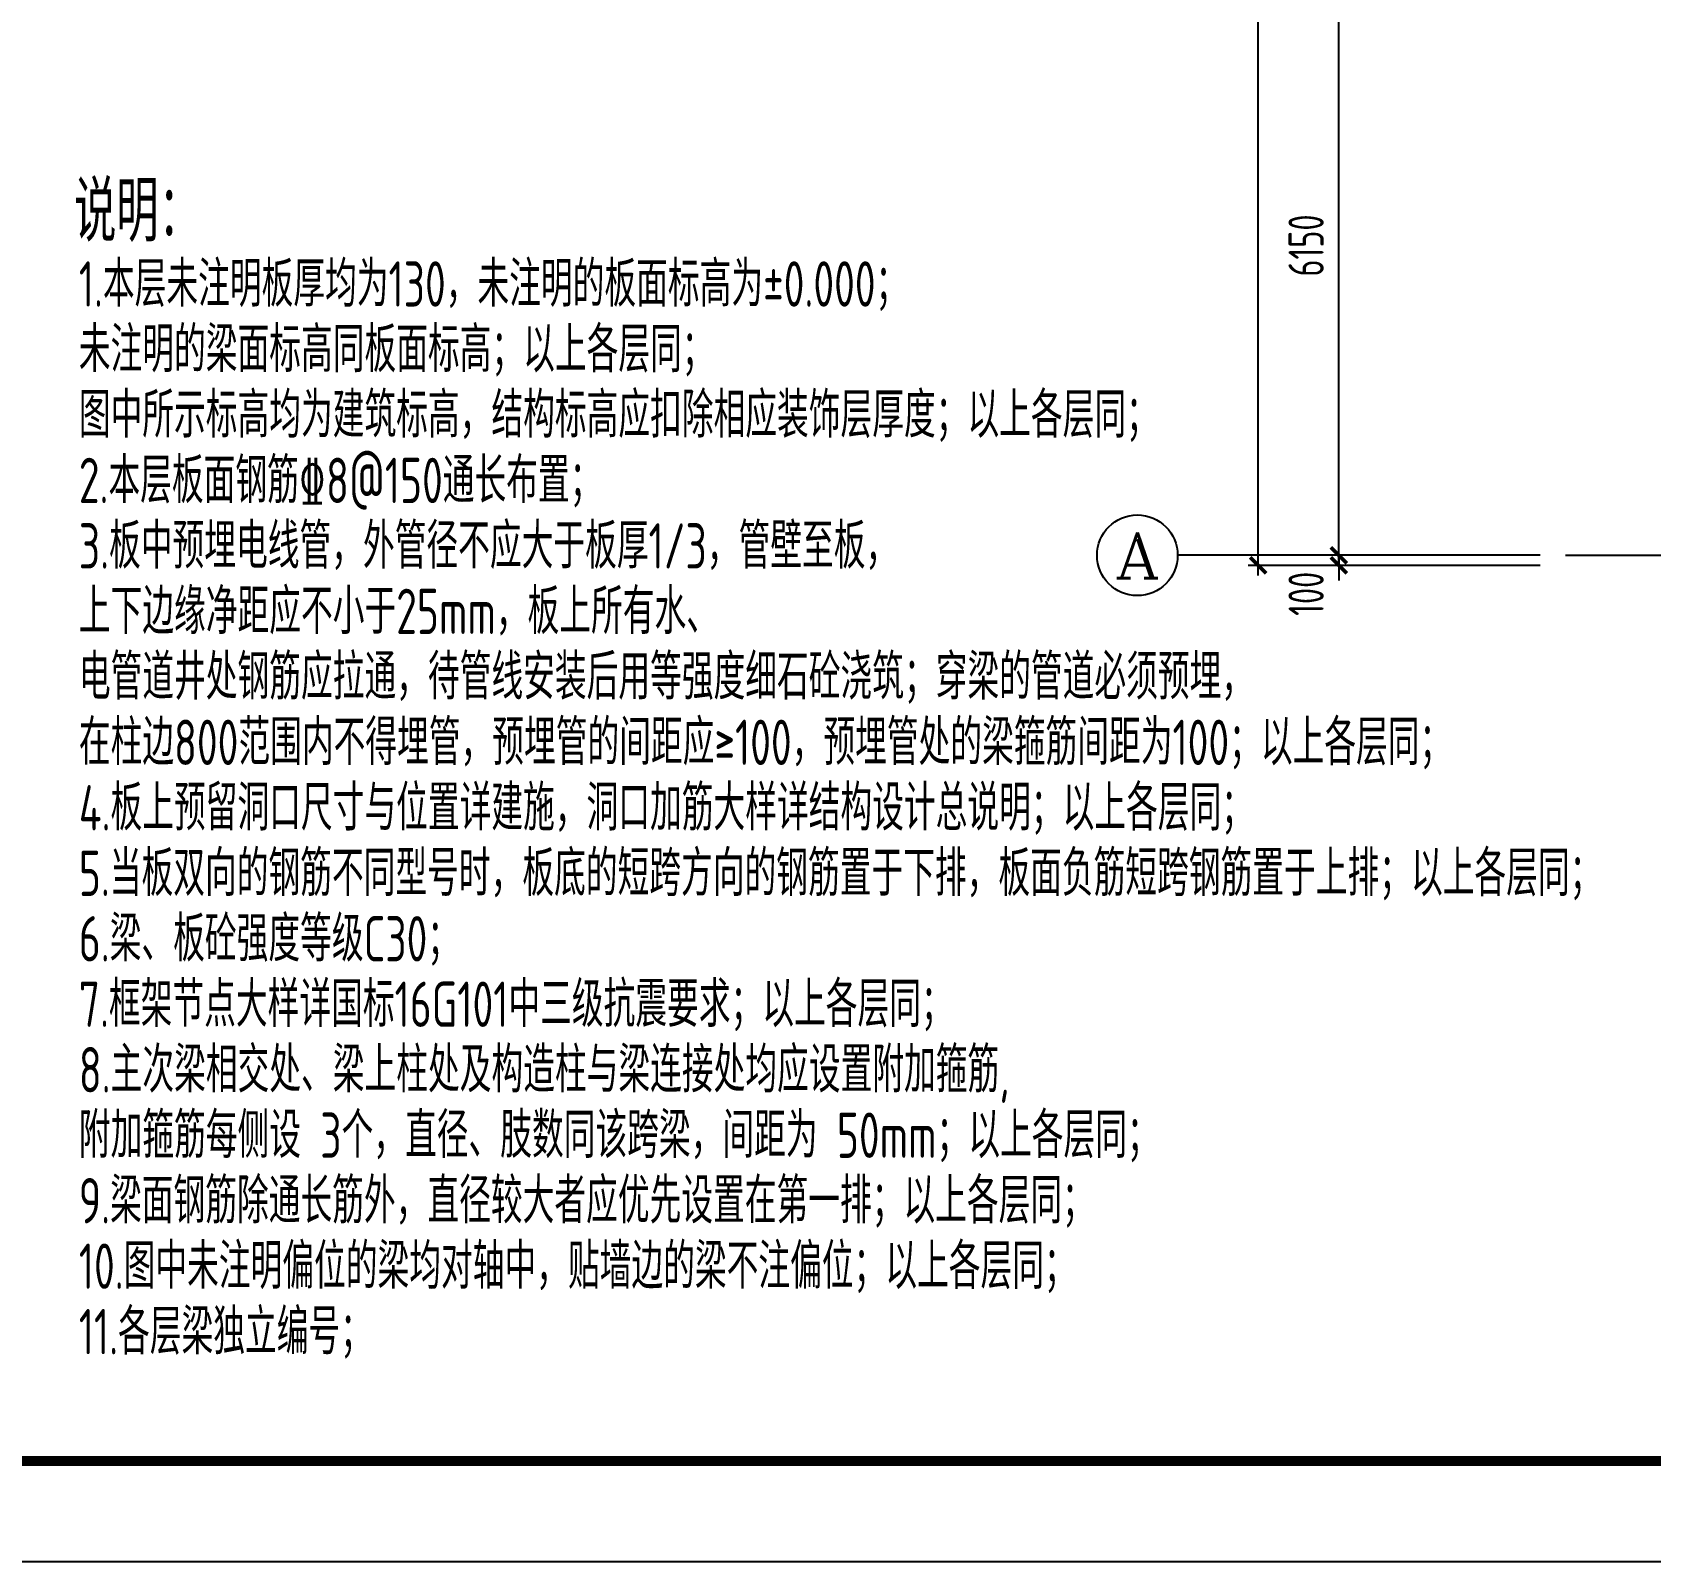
# Model space of a CAD drawing. Extents: x 287149 to 898857, y 100802 to 160212.
# Drawn here: x 668119 to 684182, y 100812 to 116003 of the extents above; entities that cross this region are included whole.
import ezdxf
from ezdxf.enums import TextEntityAlignment as Align

# ---------------------------------------------------------------- set-up
doc = ezdxf.new("R2010")
doc.units = 0
doc.header["$LTSCALE"] = 1000
doc.linetypes.add('DOTE', pattern=[2.42, 2, -0.2, 0.02, -0.2])
doc.layers.get('0').update_dxf_attribs({"linetype": 'CONTINUOUS'})
doc.layers.get('DEFPOINTS').update_dxf_attribs({"linetype": 'CONTINUOUS'})
for name, color, linetype in [('AXIS', 8, 'DOTE'), ('AXIS_DIM', 3, 'CONTINUOUS'), ('AXIS_TEXT', 3, 'CONTINUOUS'), ('FRAME', 3, 'CONTINUOUS'), ('填充', 8, 'CONTINUOUS'), ('板标注', 221, 'CONTINUOUS')]:
    doc.layers.add(name, color=color, linetype=linetype)
doc.styles.add('_AXIS', font='complex.shx', dxfattribs={"bigfont": 'gbcbig.shx'})
doc.styles.add('COMPLEX', font='COMPLEX')
doc.styles.add('TSSD_Dimension', font='tssdeng.shx', dxfattribs={"width": 0.7, "bigfont": 'hztxt.shx'})
doc.styles.add('TSSD_Rein', font='tssdeng.shx', dxfattribs={"width": 0.7, "bigfont": 'hztxt.shx'})
doc.dimstyles.new('TSSD_100_100', dxfattribs={"dimtxt": 350, "dimasz": 150, "dimexe": 100, "dimexo": 250, "dimgap": 150, "dimtad": 1, "dimdec": 0, "dimzin": 0, "dimdsep": 46, "dimtxsty": 'TSSD_Dimension', "dimblk": 'ARCHTICK', "dimcen": 0, "dimdle": 100, "dimclrd": 3, "dimclre": 3, "dimclrt": 7, "dimadec": 0, "dimazin": 0, "dimtfac": 1, "dimtdec": 0, "dimtix": 1, "dimtmove": 2, "dimatfit": 3, "dimfxl": 100, "dimtolj": 1, "dimtzin": 0, "dimarcsym": 0})

# ---------------------------------------------------------------- blocks, each defined once
blk = doc.blocks.new('A$C2F0C53E4')
at = {"layer": 'FRAME'}
for points, const_width in [([(10, 42010), (10, 10), (59410, 10), (59410, 42010)], 20), ([(2510, 41010), (2510, 1010), (58410, 1010), (58410, 41010)], 100)]:
    blk.add_lwpolyline(points, close=True, dxfattribs=dict(at, const_width=const_width))
blk = doc.blocks.new('_ARCHTICK')
at = {"color": 0}
blk.add_lwpolyline([(-0.53033, -0.53033, 0.25, 0.25, 0), (0.53033, 0.53033, 0.5, 0.5, 0)], format="xyseb", dxfattribs=at)
blk = doc.blocks.new('*D199')
at = {"layer": 'AXIS_DIM', "color": 3, "lineweight": -2}
for p, q in [((683086.971394, 116961.708046), (680987.044864, 116961.708046)), ((681087.044864, 110711.708046), (681087.044864, 117061.708046)), ((683086.971394, 110811.708046), (680987.044864, 110811.708046))]:
    blk.add_line(p, q, dxfattribs=at)
at = {"layer": 'DEFPOINTS', "color": 0}
for p in [(681087.044864, 116961.708046), (683336.971394, 116961.708046), (683336.971394, 110811.708046)]:
    blk.add_point(p, dxfattribs=at)
at = {"layer": 'AXIS_DIM', "color": 3, "lineweight": -2, "xscale": 150, "yscale": 150, "zscale": 150}
for p, rotation in [((681087.044864, 116961.708046), 90), ((681087.044864, 110811.708046), 270)]:
    blk.add_blockref('_ARCHTICK', p, dxfattribs=dict(at, rotation=rotation))
at = {"layer": 'AXIS_DIM', "color": 7, "insert": (680762.044864, 113886.708046), "char_height": 350, "attachment_point": 5, "rotation": 90, "style": 'TSSD_Dimension'}
blk.add_mtext('\\A1;6150', dxfattribs=at)
blk = doc.blocks.new('*D203')
at = {"layer": 'AXIS_DIM', "color": 3, "lineweight": -2}
for p, q in [((680287.044864, 110611.708046), (680287.044864, 135811.708046)), ((683086.971394, 135711.708046), (680187.044864, 135711.708046)), ((683086.971394, 110711.708046), (680187.044864, 110711.708046))]:
    blk.add_line(p, q, dxfattribs=at)
at = {"layer": 'DEFPOINTS', "color": 0}
for p in [(680287.044864, 135711.708046), (683336.971394, 135711.708046), (683336.971394, 110711.708046)]:
    blk.add_point(p, dxfattribs=at)
at = {"layer": 'AXIS_DIM', "color": 3, "lineweight": -2, "xscale": 150, "yscale": 150, "zscale": 150}
for p, rotation in [((680287.044864, 135711.708046), 90), ((680287.044864, 110711.708046), 270)]:
    blk.add_blockref('_ARCHTICK', p, dxfattribs=dict(at, rotation=rotation))
at = {"layer": 'AXIS_DIM', "color": 7, "insert": (679962.044864, 123211.708046), "char_height": 350, "attachment_point": 5, "rotation": 90, "style": 'TSSD_Dimension'}
blk.add_mtext('\\A1;25000', dxfattribs=at)
blk = doc.blocks.new('*D204')
at = {"layer": 'AXIS_DIM', "color": 3, "lineweight": -2}
for p, q in [((681087.044864, 110811.708046), (681087.044864, 110961.708046)), ((683086.971394, 110811.708046), (680987.044864, 110811.708046)), ((683086.971394, 110711.708046), (680987.044864, 110711.708046)), ((681087.044864, 110811.708046), (681087.044864, 110711.708046)), ((681087.044864, 110711.708046), (681087.044864, 110561.708046))]:
    blk.add_line(p, q, dxfattribs=at)
at = {"layer": 'DEFPOINTS', "color": 0}
for p in [(681087.044864, 110711.708046), (683336.971394, 110811.708046), (683336.971394, 110711.708046)]:
    blk.add_point(p, dxfattribs=at)
at = {"layer": 'AXIS_DIM', "color": 3, "lineweight": -2, "xscale": 150, "yscale": 150, "zscale": 150}
for p, rotation in [((681087.044864, 110811.708046), 270), ((681087.044864, 110711.708046), 90)]:
    blk.add_blockref('_ARCHTICK', p, dxfattribs=dict(at, rotation=rotation))
at = {"layer": 'AXIS_DIM', "color": 7, "insert": (680762.044864, 110429.464456), "char_height": 350, "attachment_point": 5, "rotation": 90, "style": 'TSSD_Dimension'}
blk.add_mtext('\\A1;100', dxfattribs=at)
blk = doc.blocks.new('_AXISO')
blk.add_circle((0, 0), 0.5)
at = {"layer": 'AXIS_TEXT', "style": 'COMPLEX', "width": 1.041667}
blk.add_attdef('A', text='', height=0.56, dxfattribs=at).set_placement((-0.25, -0.28), (0.25, -0.28), align=Align.FIT)

msp = doc.modelspace()

# ---------------------------------------------------------------- linework, layer by layer
at = {"layer": 'AXIS'}
msp.add_line((683336.971, 110811.708), (697136.971, 110811.708), dxfattribs=at)
at = {"layer": 'AXIS_TEXT'}
msp.add_line((683086.971, 110811.708), (679487.045, 110811.708), dxfattribs=at)

# ---------------------------------------------------------------- block references
ref = msp.add_blockref('_AXISO', (679087.045, 110811.708), dxfattribs=dict(at, xscale=800, yscale=800, zscale=800))
ref.add_attrib('A', 'A', dxfattribs={"height": 452.548, "style": '_AXIS', "width": 1.166667}).set_placement((678860.771, 110585.434), (679313.319, 110585.434), align=Align.FIT)
at = {"layer": '填充'}
msp.add_blockref('A$C2F0C53E4', (646236.971, 100811.708), dxfattribs=at)

# ---------------------------------------------------------------- texts
at = {"layer": '板标注', "style": 'TSSD_Rein', "width": 0.7}
for s, height, p in [('说明：', 600, (668533.049, 113925.623)), ('1.本层未注明板厚均为130，未注明的板面标高为%%P0.000；', 450, (668580.859, 113279.817)), ('未注明的梁面标高同板面标高；以上各层同；', 450, (668580.859, 112629.817)), ('图中所示标高均为建筑标高，结构标高应扣除相应装饰层厚度；以上各层同；', 450, (668580.859, 111979.817)), ('2.本层板面钢筋%%1328@150通长布置；', 450, (668580.859, 111329.817)), ('3.板中预埋电线管，外管径不应大于板厚1/3，管壁至板，', 450, (668580.859, 110679.817)), ('上下边缘净距应不小于25mm，板上所有水、', 450, (668580.859, 110029.817)), ('电管道井处钢筋应拉通，待管线安装后用等强度细石砼浇筑；穿梁的管道必须预埋，', 450, (668580.859, 109379.817)), ('在柱边800范围内不得埋管，预埋管的间距应≥100，预埋管处的梁箍筋间距为100；以上各层同；', 450, (668580.859, 108729.817)), ('4.板上预留洞口尺寸与位置详建施，洞口加筋大样详结构设计总说明；以上各层同；', 450, (668580.859, 108079.817)), ('5.当板双向的钢筋不同型号时，板底的短跨方向的钢筋置于下排，板面负筋短跨钢筋置于上排；以上各层同；', 450, (668580.859, 107429.817)), ('6.梁、板砼强度等级C30；', 450, (668580.859, 106779.817)), ('7.框架节点大样详国标16G101中三级抗震要求；以上各层同；', 450, (668580.859, 106129.817)), ('8.主次梁相交处、梁上柱处及构造柱与梁连接处均应设置附加箍筋,', 450, (668580.859, 105479.817)), ('附加箍筋每侧设 3个，直径、肢数同该跨梁，间距为 50mm；以上各层同；', 450, (668580.859, 104829.817)), ('9.梁面钢筋除通长筋外，直径较大者应优先设置在第一排；以上各层同；', 450, (668580.859, 104179.817)), ('10.图中未注明偏位的梁均对轴中，贴墙边的梁不注偏位；以上各层同；', 450, (668580.859, 103529.817)), ('11.各层梁独立编号；', 450, (668580.859, 102879.817))]:
    msp.add_text(s, height=height, dxfattribs=at).set_placement(p)

# ---------------------------------------------------------------- dimensions: what is measured, and where the dimension line sits
at = {"layer": 'AXIS_DIM'}
for p1, p2, distance, picture, middle in [((683336.971, 110711.708), (683336.971, 135711.708), 3049.927, '*D203', (679962.045, 123211.708)), ((683336.971, 110811.708), (683336.971, 116961.708), 2249.927, '*D199', (680762.045, 113886.708))]:
    dim = msp.add_aligned_dim(p1=p1, p2=p2, distance=distance, dimstyle='TSSD_100_100', dxfattribs=at)
    dim.commit()
    dim.dimension.update_dxf_attribs({"geometry": picture, "text_midpoint": middle})
dim = msp.add_linear_dim(base=(681087.045, 110711.708), p1=(683336.971, 110811.708), p2=(683336.971, 110711.708), angle=90, dimstyle='TSSD_100_100', dxfattribs=at)
dim.commit()
dim.dimension.update_dxf_attribs({"geometry": '*D204', "text_midpoint": (680762.045, 110429.464), "dimtype": 160})

doc.saveas('drawing.dxf')
